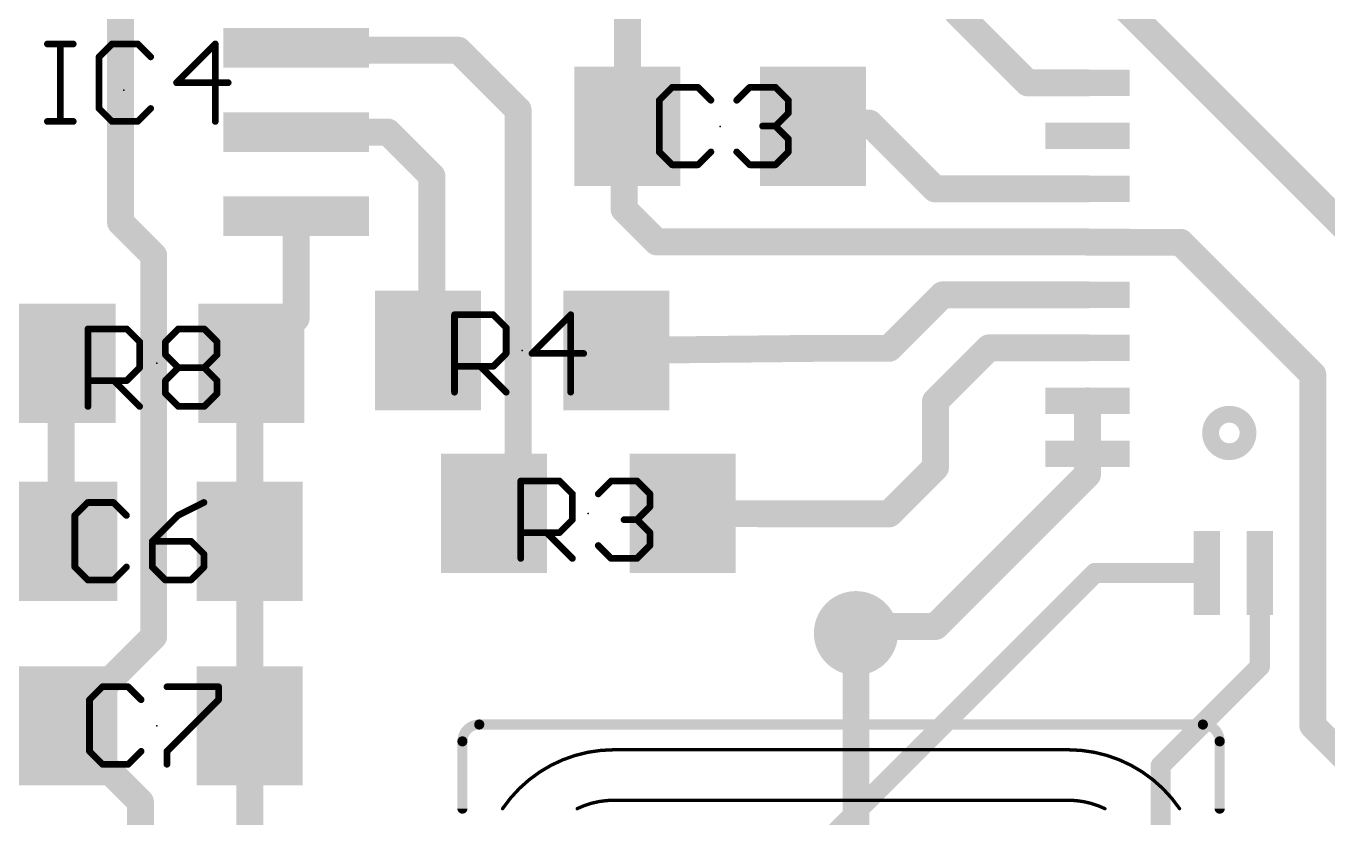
# Model space of a CAD drawing. Extents: x 1.3 to 95.4, y 0 to 60.
# Drawn here: x 17.27 to 36.92, y 12.81 to 24.77 of the extents above; entities that cross this region are included whole.
import ezdxf

# ---------------------------------------------------------------- set-up
doc = ezdxf.new("R2010")
doc.units = 0
for name, color, linetype in [('1', 12, 'CONTINUOUS'), ('16', 132, 'CONTINUOUS'), ('18', 110, 'CONTINUOUS'), ('21', 253, 'CONTINUOUS'), ('23', 53, 'CONTINUOUS'), ('25', 253, 'CONTINUOUS')]:
    doc.layers.add(name, color=color, linetype=linetype)

# ---------------------------------------------------------------- blocks, each defined once
blk = doc.blocks.new('RECT')
blk.add_solid([(-0.5, -0.5), (0.5, -0.5), (-0.5, 0.5), (0.5, 0.5)])
blk = doc.blocks.new('ROUNDV')
at = {"const_width": 0.5}
blk.add_lwpolyline([(0, -0.25, 1), (0, 0.25, 1), (0, -0.25)], format="xyb", dxfattribs=at)

msp = doc.modelspace()

# ---------------------------------------------------------------- linework, layer by layer
at = {"layer": '1'}
for points, const_width in [([(37.4, 21.5), (32.957, 25.943)], 0.4064), ([(18.7, 21.8), (18.7, 25.7)], 0.4064), ([(26.35, 23.25), (26.35, 25.728)], 0.4064), ([(31.3, 25), (32.3925, 23.9075)], 0.4064), ([(21.385, 24.4), (21.35, 24.435)], 0.4064), ([(23.8, 24.4), (21.385, 24.4)], 0.4064), ([(24.7, 23.5), (23.8, 24.4)], 0.4064), ([(32.3925, 23.9075), (33.295, 23.9075)], 0.4064), ([(24.7, 17.7695), (24.7, 23.5)], 0.4064), ([(26.3, 23.2), (26.35, 23.25)], 0.4064), ([(26.3, 22), (26.3, 23.2)], 0.4064), ([(29.15, 23.25), (29.2, 23.3)], 0.4064), ([(29.2, 23.3), (30, 23.3)], 0.4064), ([(30, 23.3), (30.9925, 22.3075)], 0.4064), ([(22.735, 23.165), (21.35, 23.165)], 0.4064), ([(23.4, 22.5), (22.735, 23.165)], 0.4064), ([(23.4, 19.9295), (23.4, 22.5)], 0.4064), ([(30.9925, 22.3075), (33.295, 22.3075)], 0.4064), ([(21.35, 20.353), (21.35, 21.895)], 0.4064), ([(26.7925, 21.5075), (26.3, 22)], 0.4064), ([(19.2, 21.3), (18.7, 21.8)], 0.4064), ([(33.295, 21.5075), (26.7925, 21.5075)], 0.4064), ([(33.3025, 21.5), (33.295, 21.5075)], 0.4064), ([(34.7, 21.5), (33.3025, 21.5)], 0.4064), ([(36.695, 19.505), (34.7, 21.5)], 0.4064), ([(19.2, 15.55), (19.2, 21.3)], 0.4064), ([(30.3, 19.9), (31.1075, 20.7075)], 0.4064), ([(31.1075, 20.7075), (33.295, 20.7075)], 0.4064), ([(20.672, 19.675), (21.35, 20.353)], 0.4064), ([(23.338, 19.8675), (23.4, 19.9295)], 0.4064), ([(26.182, 19.8675), (29.2145, 19.9)], 0.4064), ([(29.2145, 19.9), (30.3, 19.9)], 0.4064), ([(31, 19.1), (31.8075, 19.9075)], 0.4064), ([(31.8075, 19.9075), (33.295, 19.9075)], 0.4064), ([(14.1, 19.7), (17.803, 19.7)], 0.4064), ([(17.803, 19.7), (17.803, 17.032)], 0.4064), ([(17.803, 19.7), (17.828, 19.675)], 0.4064), ([(20.672, 19.675), (20.647, 19.7)], 0.4064), ([(20.65, 19.653), (20.672, 19.675)], 0.4064), ([(20.65, 16.985), (20.65, 19.653)], 0.4064), ([(20.672, 19.675), (20.747, 19.6)], 0.4064), ([(36.695, 16.5075), (36.695, 19.505)], 0.4064), ([(31, 18.1), (31, 19.1)], 0.4064), ([(33.295, 18.3075), (33.295, 19.1075)], 0.4064), ([(33.295, 17.995), (33.295, 18.3075)], 0.4064), ([(30.3, 17.4), (31, 18.1)], 0.4064), ([(31, 15.7), (33.295, 17.995)], 0.4064), ([(24.338, 17.4075), (24.7, 17.7695)], 0.4064), ([(27.182, 17.4075), (29.1895, 17.4)], 0.4064), ([(29.1895, 17.4), (30.3, 17.4)], 0.4064), ([(17.803, 17.032), (17.85, 16.985)], 0.4064), ([(17.85, 16.985), (17.828, 17.007)], 0.4064), ([(20.65, 14.2), (20.65, 16.985)], 0.4064), ([(36.695, 14.205), (36.695, 16.5075)], 0.4064), ([(28.4, 11.5), (33.4075, 16.5075)], 0.3048), ([(33.4075, 16.5075), (35.095, 16.5075)], 0.3048), ([(35.895, 15.095), (35.895, 16.5075)], 0.3048), ([(17.85, 14.2), (19.2, 15.55)], 0.4064), ([(29.8, 15.6), (29.9, 15.7)], 0.4064), ([(29.9, 15.7), (31, 15.7)], 0.4064), ([(34.4, 13.6), (35.895, 15.095)], 0.3048), ([(17.85, 14.2), (17.5, 13.85)], 0.4064), ([(19, 13.05), (17.85, 14.2)], 0.4064), ([(20.65, 8.15), (20.65, 14.2)], 0.4064), ([(38.2, 12.7), (36.695, 14.205)], 0.4064), ([(34.4, 11.8085), (34.4, 13.6)], 0.3048), ([(19, 8), (19, 13.05)], 0.4064)]:
    msp.add_lwpolyline(points, dxfattribs=dict(at, const_width=const_width))
for points, const_width in [([(21.4218, 24.5068, 1), (21.2782, 24.3632)], 0.2032), ([(21.385, 24.5016, 1), (21.385, 24.2984)], 0.2032), ([(21.3132, 24.3282, 1), (21.4568, 24.4718)], 0.2032), ([(23.8718, 24.4718, 1), (23.7282, 24.3282)], 0.2032), ([(23.8, 24.2984, 1), (23.8, 24.5016)], 0.2032), ([(32.3925, 24.0091, 1), (32.3925, 23.8059)], 0.2032), ([(32.3207, 23.8357, 1), (32.4643, 23.9793)], 0.2032), ([(33.295, 23.8059, 1), (33.295, 24.0091)], 0.2032), ([(24.8016, 23.5, 1), (24.5984, 23.5)], 0.2032), ([(24.6282, 23.4282, 1), (24.7718, 23.5718)], 0.2032), ([(26.4016, 23.2, 1), (26.1984, 23.2)], 0.2032), ([(26.4218, 23.1782, 1), (26.2782, 23.3218)], 0.2032), ([(29.0782, 23.3218, 1), (29.2218, 23.1782)], 0.2032), ([(29.2, 23.4016, 1), (29.2, 23.1984)], 0.2032), ([(29.2718, 23.2282, 1), (29.1282, 23.3718)], 0.2032), ([(30.0718, 23.3718, 1), (29.9282, 23.2282)], 0.2032), ([(30, 23.1984, 1), (30, 23.4016)], 0.2032), ([(21.35, 23.2666, 1), (21.35, 23.0634)], 0.2032), ([(22.8068, 23.2368, 1), (22.6632, 23.0932)], 0.2032), ([(22.735, 23.0634, 1), (22.735, 23.2666)], 0.2032), ([(26.2282, 23.2718, 1), (26.3718, 23.1282)], 0.2032), ([(26.2484, 23.25, 1), (26.4516, 23.25)], 0.2032), ([(23.5016, 22.5, 1), (23.2984, 22.5)], 0.2032), ([(23.3282, 22.4282, 1), (23.4718, 22.5718)], 0.2032), ([(30.9925, 22.4091, 1), (30.9925, 22.2059)], 0.2032), ([(30.9207, 22.2357, 1), (31.0643, 22.3793)], 0.2032), ([(33.295, 22.2059, 1), (33.295, 22.4091)], 0.2032), ([(21.4516, 21.895, 1), (21.2484, 21.895)], 0.2032), ([(26.1984, 22, 1), (26.4016, 22)], 0.2032), ([(26.3718, 22.0718, 1), (26.2282, 21.9282)], 0.2032), ([(18.5984, 21.8, 1), (18.8016, 21.8)], 0.2032), ([(18.7718, 21.8718, 1), (18.6282, 21.7282)], 0.2032), ([(26.7925, 21.6091, 1), (26.7925, 21.4059)], 0.2032), ([(26.7207, 21.4357, 1), (26.8643, 21.5793)], 0.2032), ([(33.3668, 21.5793, 1), (33.2232, 21.4357)], 0.2032), ([(33.3025, 21.6016, 1), (33.3025, 21.3984)], 0.2032), ([(33.2307, 21.4282, 1), (33.3743, 21.5718)], 0.2032), ([(33.295, 21.4059, 1), (33.295, 21.6091)], 0.2032), ([(34.7718, 21.5718, 1), (34.6282, 21.4282)], 0.2032), ([(34.7, 21.3984, 1), (34.7, 21.6016)], 0.2032), ([(19.3016, 21.3, 1), (19.0984, 21.3)], 0.2032), ([(19.1282, 21.2282, 1), (19.2718, 21.3718)], 0.2032), ([(31.1075, 20.8091, 1), (31.1075, 20.6059)], 0.2032), ([(31.1793, 20.6357, 1), (31.0357, 20.7793)], 0.2032), ([(33.295, 20.6059, 1), (33.295, 20.8091)], 0.2032), ([(21.2484, 20.353, 1), (21.4516, 20.353)], 0.2032), ([(21.4218, 20.2812, 1), (21.2782, 20.4248)], 0.2032), ([(23.4718, 19.8577, 1), (23.3282, 20.0013)], 0.2032), ([(26.1809, 19.9691, 1), (26.1831, 19.7659)], 0.2032), ([(29.2145, 20.0016, 1), (29.2145, 19.7984)], 0.2032), ([(29.2156, 19.7984, 1), (29.2134, 20.0016)], 0.2032), ([(30.2282, 19.9718, 1), (30.3718, 19.8282)], 0.2032), ([(30.3, 19.7984, 1), (30.3, 20.0016)], 0.2032), ([(31.8075, 20.0091, 1), (31.8075, 19.8059)], 0.2032), ([(31.8793, 19.8357, 1), (31.7357, 19.9793)], 0.2032), ([(33.295, 19.8059, 1), (33.295, 20.0091)], 0.2032), ([(17.9046, 19.7, 1), (17.7014, 19.7)], 0.2032), ([(17.8748, 19.7718, 1), (17.7312, 19.6282)], 0.2032), ([(17.7562, 19.6032, 1), (17.8998, 19.7468)], 0.2032), ([(17.803, 19.5984, 1), (17.803, 19.8016)], 0.2032), ([(20.7188, 19.7718, 1), (20.5752, 19.6282)], 0.2032), ([(20.7516, 19.653, 1), (20.5484, 19.653)], 0.2032), ([(20.7438, 19.7468, 1), (20.6002, 19.6032)], 0.2032), ([(20.6002, 19.7468, 1), (20.7438, 19.6032)], 0.2032), ([(20.7438, 19.6032, 1), (20.6002, 19.7468)], 0.2032), ([(20.6002, 19.6032, 1), (20.7438, 19.7468)], 0.2032), ([(23.2662, 19.9393, 1), (23.4098, 19.7957)], 0.2032), ([(23.2984, 19.9295, 1), (23.5016, 19.9295)], 0.2032), ([(20.5782, 19.7248, 1), (20.7218, 19.5812)], 0.2032), ([(20.6752, 19.5282, 1), (20.8188, 19.6718)], 0.2032), ([(36.7966, 19.505, 1), (36.5934, 19.505)], 0.2032), ([(36.6232, 19.4332, 1), (36.7668, 19.5768)], 0.2032), ([(31.1016, 19.1, 1), (30.8984, 19.1)], 0.2032), ([(30.9282, 19.1718, 1), (31.0718, 19.0282)], 0.2032), ([(33.3966, 19.1075, 1), (33.1934, 19.1075)], 0.2032), ([(33.3966, 18.3075, 1), (33.1934, 18.3075)], 0.2032), ([(31.0718, 18.0282, 1), (30.9282, 18.1718)], 0.2032), ([(33.1934, 18.3075, 1), (33.3966, 18.3075)], 0.2032), ([(30.8984, 18.1, 1), (31.1016, 18.1)], 0.2032), ([(33.1934, 17.995, 1), (33.3966, 17.995)], 0.2032), ([(33.3668, 17.9232, 1), (33.2232, 18.0668)], 0.2032), ([(24.7718, 17.6977, 1), (24.6282, 17.8413)], 0.2032), ([(24.5984, 17.7695, 1), (24.8016, 17.7695)], 0.2032), ([(24.2662, 17.4793, 1), (24.4098, 17.3357)], 0.2032), ([(27.1824, 17.5091, 1), (27.1816, 17.3059)], 0.2032), ([(29.1895, 17.5016, 1), (29.1895, 17.2984)], 0.2032), ([(29.1891, 17.2984, 1), (29.1899, 17.5016)], 0.2032), ([(30.2282, 17.4718, 1), (30.3718, 17.3282)], 0.2032), ([(30.3, 17.2984, 1), (30.3, 17.5016)], 0.2032), ([(17.7014, 17.032, 1), (17.9046, 17.032)], 0.2032), ([(17.8748, 17.1038, 1), (17.7312, 16.9602)], 0.2032), ([(17.8998, 17.0788, 1), (17.7562, 16.9352)], 0.2032), ([(17.7782, 16.9132, 1), (17.9218, 17.0568)], 0.2032), ([(17.7782, 16.9132, 1), (17.9218, 17.0568)], 0.2032), ([(20.7516, 16.985, 1), (20.5484, 16.985)], 0.2032), ([(20.5484, 16.985, 1), (20.7516, 16.985)], 0.2032), ([(36.7966, 16.5075, 1), (36.5934, 16.5075)], 0.2032), ([(33.4075, 16.5837, 1), (33.4075, 16.4313)], 0.1524), ([(33.4614, 16.4536, 1), (33.3536, 16.5614)], 0.1524), ([(35.095, 16.4313, 1), (35.095, 16.5837)], 0.1524), ([(35.9712, 16.5075, 1), (35.8188, 16.5075)], 0.1524), ([(36.5934, 16.5075, 1), (36.7966, 16.5075)], 0.2032), ([(19.2718, 15.4782, 1), (19.1282, 15.6218)], 0.2032), ([(29.7282, 15.6718, 1), (29.8718, 15.5282)], 0.2032), ([(29.9, 15.8016, 1), (29.9, 15.5984)], 0.2032), ([(29.9718, 15.6282, 1), (29.8282, 15.7718)], 0.2032), ([(30.9282, 15.7718, 1), (31.0718, 15.6282)], 0.2032), ([(31, 15.5984, 1), (31, 15.8016)], 0.2032), ([(19.0984, 15.55, 1), (19.3016, 15.55)], 0.2032), ([(35.8188, 15.095, 1), (35.9712, 15.095)], 0.1524), ([(35.9489, 15.0411, 1), (35.8411, 15.1489)], 0.1524), ([(17.9218, 14.2718, 1), (17.7782, 14.1282)], 0.2032), ([(17.7782, 14.2718, 1), (17.9218, 14.1282)], 0.2032), ([(17.9218, 14.1282, 1), (17.7782, 14.2718)], 0.2032), ([(20.7516, 14.2, 1), (20.5484, 14.2)], 0.2032), ([(36.7668, 14.2768, 1), (36.6232, 14.1332)], 0.2032), ([(20.5484, 14.2, 1), (20.7516, 14.2)], 0.2032), ([(36.5934, 14.205, 1), (36.7966, 14.205)], 0.2032), ([(17.4282, 13.9218, 1), (17.5718, 13.7782)], 0.2032), ([(34.4762, 13.6, 1), (34.3238, 13.6)], 0.1524), ([(34.3461, 13.6539, 1), (34.4539, 13.5461)], 0.1524), ([(19.1016, 13.05, 1), (18.8984, 13.05)], 0.2032), ([(18.9282, 12.9782, 1), (19.0718, 13.1218)], 0.2032)]:
    msp.add_lwpolyline(points, format="xyb", dxfattribs=dict(at, const_width=const_width))
at = {"layer": '16', "const_width": 0.4064}
msp.add_lwpolyline([(29.8, 11.2), (29.8, 15.6)], dxfattribs=at)
at = {"layer": '16', "const_width": 0.2032}
msp.add_lwpolyline([(29.9016, 15.6, 1), (29.6984, 15.6)], format="xyb", dxfattribs=at)
at = {"layer": '21'}
for points, const_width in [([(35.435, 18.3398, 1), (35.435, 18.9052, 1), (35.435, 18.3398)], 0.254), ([(24.114, 14.2205, 0.4142), (23.86, 13.9665)], 0.1524), ([(24.114, 14.2586, 1), (24.114, 14.1824)], 0.0762), ([(24.114, 14.1824, 1), (24.114, 14.2586)], 0.0762), ([(35.29, 13.9665, 0.4142), (35.036, 14.2205)], 0.1524), ([(35.036, 14.2586, 1), (35.036, 14.1824)], 0.0762), ([(35.036, 14.1824, 1), (35.036, 14.2586)], 0.0762), ([(23.8981, 13.9665, 1), (23.8219, 13.9665)], 0.0762), ([(23.8219, 13.9665, 1), (23.8981, 13.9665)], 0.0762), ([(35.3281, 13.9665, 1), (35.2519, 13.9665)], 0.0762), ([(35.2519, 13.9665, 1), (35.3281, 13.9665)], 0.0762), ([(26.146, 13.8396, 0.2483), (24.4659, 12.9505)], 0.0508), ([(26.146, 13.8522, 1), (26.146, 13.8268)], 0.0254), ([(26.146, 13.8269, 1), (26.146, 13.8523)], 0.0254), ([(34.6841, 12.9505, 0.2483), (33.004, 13.8395)], 0.0508), ([(33.004, 13.8522, 1), (33.004, 13.8268)], 0.0254), ([(33.004, 13.8268, 1), (33.004, 13.8522)], 0.0254), ([(23.8219, 12.9505, 1), (23.8981, 12.9505)], 0.0762), ([(24.4554, 12.9576, 1), (24.4764, 12.9434)], 0.0254), ([(26.146, 13.0775, 0.1132), (25.5924, 12.9505)], 0.0508), ([(25.5869, 12.9619, 1), (25.5979, 12.9391)], 0.0254), ([(26.146, 13.0902, 1), (26.146, 13.0648)], 0.0254), ([(26.146, 13.0648, 1), (26.146, 13.0902)], 0.0254), ([(33.5576, 12.9505, 0.1132), (33.004, 13.0775)], 0.0508), ([(33.004, 13.0902, 1), (33.004, 13.0648)], 0.0254), ([(33.004, 13.0648, 1), (33.004, 13.0902)], 0.0254), ([(33.5521, 12.9391, 1), (33.5631, 12.9619)], 0.0254), ([(34.6736, 12.9434, 1), (34.6946, 12.9576)], 0.0254), ([(35.2519, 12.9505, 1), (35.3281, 12.9505)], 0.0762)]:
    msp.add_lwpolyline(points, format="xyb", dxfattribs=dict(at, const_width=const_width))
for points, const_width in [([(35.036, 14.2205), (24.114, 14.2205)], 0.1524), ([(23.86, 12.9505), (23.86, 13.9665)], 0.1524), ([(35.29, 12.9505), (35.29, 13.9665)], 0.1524), ([(26.146, 13.8395), (33.004, 13.8395)], 0.0508), ([(26.146, 13.0775), (33.004, 13.0775)], 0.0508)]:
    msp.add_lwpolyline(points, dxfattribs=dict(at, const_width=const_width))
at = {"layer": '23'}
for p in [(18.75, 23.8), (27.75, 23.25), (24.76, 19.8675), (19.25, 19.675), (25.76, 17.4075), (19.25, 16.985), (19.25, 14.2)]:
    msp.add_point(p, dxfattribs=at)
at = {"layer": '25', "const_width": 0.1016}
for points in [[(17.5958, 24.4952), (17.9856, 24.4952)], [(17.7907, 23.3258), (17.7907, 24.4952)], [(18.5703, 24.4952), (18.3754, 24.3003)], [(18.9601, 24.4952), (18.5703, 24.4952)], [(19.155, 24.3003), (18.9601, 24.4952)], [(20.1295, 24.4952), (19.5448, 23.9105)], [(20.1295, 23.3258), (20.1295, 24.4952)], [(18.3754, 24.3003), (18.3754, 23.5207)], [(19.5448, 23.9105), (20.3244, 23.9105)], [(27.0257, 23.8402), (26.8308, 23.6453)], [(27.4155, 23.8402), (27.0257, 23.8402)], [(27.6104, 23.6453), (27.4155, 23.8402)], [(28.0002, 23.6453), (28.1951, 23.8402)], [(28.1951, 23.8402), (28.5849, 23.8402)], [(28.5849, 23.8402), (28.7798, 23.6453)], [(26.8308, 23.6453), (26.8308, 22.8657)], [(28.7798, 23.6453), (28.7798, 23.4504)], [(18.3754, 23.5207), (18.5703, 23.3258)], [(18.9601, 23.3258), (19.155, 23.5207)], [(28.7798, 23.4504), (28.5849, 23.2555)], [(17.5958, 23.3258), (17.9856, 23.3258)], [(18.5703, 23.3258), (18.9601, 23.3258)], [(28.5849, 23.2555), (28.39, 23.2555)], [(28.5849, 23.2555), (28.7798, 23.0606)], [(28.7798, 23.0606), (28.7798, 22.8657)], [(26.8308, 22.8657), (27.0257, 22.6708)], [(27.4155, 22.6708), (27.6104, 22.8657)], [(28.1951, 22.6708), (28.0002, 22.8657)], [(28.7798, 22.8657), (28.5849, 22.6708)], [(27.0257, 22.6708), (27.4155, 22.6708)], [(28.5849, 22.6708), (28.1951, 22.6708)], [(23.7408, 19.2383), (23.7408, 20.4077)], [(23.7408, 20.4077), (24.3255, 20.4077)], [(24.3255, 20.4077), (24.5204, 20.2128)], [(25.4949, 20.4077), (24.9102, 19.823)], [(25.4949, 19.2383), (25.4949, 20.4077)], [(18.2083, 19.0233), (18.2083, 20.1927)], [(18.2083, 20.1927), (18.793, 20.1927)], [(18.793, 20.1927), (18.9879, 19.9978)], [(19.3777, 19.9978), (19.5726, 20.1927)], [(19.5726, 20.1927), (19.9624, 20.1927)], [(19.9624, 20.1927), (20.1573, 19.9978)], [(24.5204, 20.2128), (24.5204, 19.823)], [(18.9879, 19.9978), (18.9879, 19.608)], [(19.3777, 19.8029), (19.3777, 19.9978)], [(20.1573, 19.9978), (20.1573, 19.8029)], [(19.5726, 19.608), (19.3777, 19.8029)], [(20.1573, 19.8029), (19.9624, 19.608)], [(24.5204, 19.823), (24.3255, 19.6281)], [(24.9102, 19.823), (25.6898, 19.823)], [(18.9879, 19.608), (18.793, 19.4131)], [(19.3777, 19.4131), (19.5726, 19.608)], [(19.5726, 19.608), (19.9624, 19.608)], [(19.9624, 19.608), (20.1573, 19.4131)], [(24.3255, 19.6281), (23.7408, 19.6281)], [(24.1306, 19.6281), (24.5204, 19.2383)], [(18.793, 19.4131), (18.2083, 19.4131)], [(18.5981, 19.4131), (18.9879, 19.0233)], [(19.3777, 19.2182), (19.3777, 19.4131)], [(20.1573, 19.4131), (20.1573, 19.2182)], [(19.5726, 19.0233), (19.3777, 19.2182)], [(20.1573, 19.2182), (19.9624, 19.0233)], [(19.9624, 19.0233), (19.5726, 19.0233)], [(24.7408, 16.7283), (24.7408, 17.8977)], [(24.7408, 17.8977), (25.3255, 17.8977)], [(25.3255, 17.8977), (25.5204, 17.7028)], [(25.9102, 17.7028), (26.1051, 17.8977)], [(26.1051, 17.8977), (26.4949, 17.8977)], [(26.4949, 17.8977), (26.6898, 17.7028)], [(25.5204, 17.7028), (25.5204, 17.313)], [(26.6898, 17.7028), (26.6898, 17.5079)], [(18.2044, 17.5727), (18.0095, 17.3778)], [(18.5942, 17.5727), (18.2044, 17.5727)], [(18.7891, 17.3778), (18.5942, 17.5727)], [(19.9585, 17.5727), (19.5687, 17.3778)], [(26.6898, 17.5079), (26.4949, 17.313)], [(18.0095, 17.3778), (18.0095, 16.5982)], [(19.5687, 17.3778), (19.1789, 16.988)], [(25.5204, 17.313), (25.3255, 17.1181)], [(26.4949, 17.313), (26.3, 17.313)], [(26.4949, 17.313), (26.6898, 17.1181)], [(25.3255, 17.1181), (24.7408, 17.1181)], [(25.1306, 17.1181), (25.5204, 16.7283)], [(26.6898, 17.1181), (26.6898, 16.9232)], [(19.1789, 16.988), (19.1789, 16.5982)], [(19.7636, 16.988), (19.1789, 16.988)], [(19.9585, 16.7931), (19.7636, 16.988)], [(26.1051, 16.7283), (25.9102, 16.9232)], [(26.6898, 16.9232), (26.4949, 16.7283)], [(19.9585, 16.5982), (19.9585, 16.7931)], [(26.4949, 16.7283), (26.1051, 16.7283)], [(18.0095, 16.5982), (18.2044, 16.4033)], [(18.5942, 16.4033), (18.7891, 16.5982)], [(19.1789, 16.5982), (19.3738, 16.4033)], [(19.7636, 16.4033), (19.9585, 16.5982)], [(18.2044, 16.4033), (18.5942, 16.4033)], [(19.3738, 16.4033), (19.7636, 16.4033)], [(18.4257, 14.7902), (18.2308, 14.5953)], [(18.8155, 14.7902), (18.4257, 14.7902)], [(19.0104, 14.5953), (18.8155, 14.7902)], [(19.4002, 14.7902), (20.1798, 14.7902)], [(20.1798, 14.7902), (20.1798, 14.5953)], [(18.2308, 14.5953), (18.2308, 13.8157)], [(20.1798, 14.5953), (19.4002, 13.8157)], [(18.2308, 13.8157), (18.4257, 13.6208)], [(18.8155, 13.6208), (19.0104, 13.8157)], [(19.4002, 13.8157), (19.4002, 13.6208)], [(18.4257, 13.6208), (18.8155, 13.6208)]]:
    msp.add_lwpolyline(points, dxfattribs=at)
at = {"layer": '25', "const_width": 0.0508}
for points in [[(17.5958, 24.5206, 1), (17.5958, 24.4698)], [(17.8161, 24.4952, 1), (17.7653, 24.4952)], [(17.9856, 24.4698, 1), (17.9856, 24.5206)], [(18.5703, 24.5206, 1), (18.5703, 24.4698)], [(18.5883, 24.4772, 1), (18.5523, 24.5132)], [(18.9781, 24.5132, 1), (18.9421, 24.4772)], [(18.9601, 24.4698, 1), (18.9601, 24.5206)], [(20.1549, 24.4952, 1), (20.1041, 24.4952)], [(20.1475, 24.4772, 1), (20.1115, 24.5132)], [(18.3574, 24.3183, 1), (18.3934, 24.2823)], [(18.4008, 24.3003, 1), (18.35, 24.3003)], [(19.137, 24.2823, 1), (19.173, 24.3183)], [(19.5268, 23.9285, 1), (19.5628, 23.8925)], [(19.5448, 23.9359, 1), (19.5448, 23.8851)], [(20.3244, 23.8851, 1), (20.3244, 23.9359)], [(27.0257, 23.8656, 1), (27.0257, 23.8148)], [(27.0437, 23.8222, 1), (27.0077, 23.8582)], [(27.4335, 23.8582, 1), (27.3975, 23.8222)], [(27.4155, 23.8148, 1), (27.4155, 23.8656)], [(28.1951, 23.8656, 1), (28.1951, 23.8148)], [(28.2131, 23.8222, 1), (28.1771, 23.8582)], [(28.6029, 23.8582, 1), (28.5669, 23.8222)], [(28.5849, 23.8148, 1), (28.5849, 23.8656)], [(26.8128, 23.6633, 1), (26.8488, 23.6273)], [(26.8562, 23.6453, 1), (26.8054, 23.6453)], [(27.5924, 23.6273, 1), (27.6284, 23.6633)], [(27.9822, 23.6633, 1), (28.0182, 23.6273)], [(28.8052, 23.6453, 1), (28.7544, 23.6453)], [(28.7618, 23.6273, 1), (28.7978, 23.6633)], [(18.3934, 23.5387, 1), (18.3574, 23.5027)], [(18.35, 23.5207, 1), (18.4008, 23.5207)], [(19.173, 23.5027, 1), (19.137, 23.5387)], [(28.7544, 23.4504, 1), (28.8052, 23.4504)], [(28.7978, 23.4324, 1), (28.7618, 23.4684)], [(17.5958, 23.3512, 1), (17.5958, 23.3004)], [(17.7653, 23.3258, 1), (17.8161, 23.3258)], [(17.9856, 23.3004, 1), (17.9856, 23.3512)], [(18.5703, 23.3512, 1), (18.5703, 23.3004)], [(18.5523, 23.3078, 1), (18.5883, 23.3438)], [(18.9421, 23.3438, 1), (18.9781, 23.3078)], [(18.9601, 23.3004, 1), (18.9601, 23.3512)], [(20.1041, 23.3258, 1), (20.1549, 23.3258)], [(28.39, 23.2809, 1), (28.39, 23.2301)], [(28.6029, 23.2735, 1), (28.5669, 23.2375)], [(28.5669, 23.2735, 1), (28.6029, 23.2375)], [(28.5849, 23.2301, 1), (28.5849, 23.2809)], [(28.8052, 23.0606, 1), (28.7544, 23.0606)], [(28.7618, 23.0426, 1), (28.7978, 23.0786)], [(26.8488, 22.8837, 1), (26.8128, 22.8477)], [(26.8054, 22.8657, 1), (26.8562, 22.8657)], [(27.6284, 22.8477, 1), (27.5924, 22.8837)], [(28.0182, 22.8837, 1), (27.9822, 22.8477)], [(28.7544, 22.8657, 1), (28.8052, 22.8657)], [(28.7978, 22.8477, 1), (28.7618, 22.8837)], [(27.0257, 22.6962, 1), (27.0257, 22.6454)], [(27.0077, 22.6528, 1), (27.0437, 22.6888)], [(27.3975, 22.6888, 1), (27.4335, 22.6528)], [(27.4155, 22.6454, 1), (27.4155, 22.6962)], [(28.1951, 22.6962, 1), (28.1951, 22.6454)], [(28.1771, 22.6528, 1), (28.2131, 22.6888)], [(28.5669, 22.6888, 1), (28.6029, 22.6528)], [(28.5849, 22.6454, 1), (28.5849, 22.6962)], [(23.7662, 20.4077, 1), (23.7154, 20.4077)], [(23.7408, 20.4331, 1), (23.7408, 20.3823)], [(24.3435, 20.4257, 1), (24.3075, 20.3897)], [(24.3255, 20.3823, 1), (24.3255, 20.4331)], [(25.5203, 20.4077, 1), (25.4695, 20.4077)], [(25.5129, 20.3897, 1), (25.4769, 20.4257)], [(18.2337, 20.1927, 1), (18.1829, 20.1927)], [(18.2083, 20.2181, 1), (18.2083, 20.1673)], [(18.811, 20.2107, 1), (18.775, 20.1747)], [(18.793, 20.1673, 1), (18.793, 20.2181)], [(19.5726, 20.2181, 1), (19.5726, 20.1673)], [(19.5906, 20.1747, 1), (19.5546, 20.2107)], [(19.9804, 20.2107, 1), (19.9444, 20.1747)], [(19.9624, 20.1673, 1), (19.9624, 20.2181)], [(24.5458, 20.2128, 1), (24.495, 20.2128)], [(24.5024, 20.1948, 1), (24.5384, 20.2308)], [(19.0133, 19.9978, 1), (18.9625, 19.9978)], [(19.4031, 19.9978, 1), (19.3523, 19.9978)], [(20.1827, 19.9978, 1), (20.1319, 19.9978)], [(18.9699, 19.9798, 1), (19.0059, 20.0158)], [(19.3597, 20.0158, 1), (19.3957, 19.9798)], [(19.3957, 19.8209, 1), (19.3597, 19.7849)], [(20.1393, 19.9798, 1), (20.1753, 20.0158)], [(20.1753, 19.7849, 1), (20.1393, 19.8209)], [(24.495, 19.823, 1), (24.5458, 19.823)], [(24.5384, 19.805, 1), (24.5024, 19.841)], [(24.8922, 19.841, 1), (24.9282, 19.805)], [(24.9102, 19.8484, 1), (24.9102, 19.7976)], [(25.6898, 19.7976, 1), (25.6898, 19.8484)], [(19.0059, 19.59, 1), (18.9699, 19.626)], [(19.3523, 19.8029, 1), (19.4031, 19.8029)], [(19.5726, 19.6334, 1), (19.5726, 19.5826)], [(19.5906, 19.59, 1), (19.5546, 19.626)], [(19.5546, 19.59, 1), (19.5906, 19.626)], [(19.9804, 19.626, 1), (19.9444, 19.59)], [(19.9444, 19.626, 1), (19.9804, 19.59)], [(19.9624, 19.5826, 1), (19.9624, 19.6334)], [(20.1319, 19.8029, 1), (20.1827, 19.8029)], [(23.7408, 19.6535, 1), (23.7408, 19.6027)], [(24.1486, 19.6461, 1), (24.1126, 19.6101)], [(24.3075, 19.6461, 1), (24.3435, 19.6101)], [(24.3255, 19.6027, 1), (24.3255, 19.6535)], [(18.2083, 19.4385, 1), (18.2083, 19.3877)], [(18.6161, 19.4311, 1), (18.5801, 19.3951)], [(18.775, 19.4311, 1), (18.811, 19.3951)], [(18.793, 19.3877, 1), (18.793, 19.4385)], [(18.9625, 19.608, 1), (19.0133, 19.608)], [(19.3597, 19.4311, 1), (19.3957, 19.3951)], [(19.4031, 19.4131, 1), (19.3523, 19.4131)], [(20.1827, 19.4131, 1), (20.1319, 19.4131)], [(20.1393, 19.3951, 1), (20.1753, 19.4311)], [(19.3957, 19.2362, 1), (19.3597, 19.2002)], [(20.1753, 19.2002, 1), (20.1393, 19.2362)], [(23.7154, 19.2383, 1), (23.7662, 19.2383)], [(24.5024, 19.2203, 1), (24.5384, 19.2563)], [(25.4695, 19.2383, 1), (25.5203, 19.2383)], [(18.9699, 19.0053, 1), (19.0059, 19.0413)], [(19.3523, 19.2182, 1), (19.4031, 19.2182)], [(19.5726, 19.0487, 1), (19.5726, 18.9979)], [(19.5546, 19.0053, 1), (19.5906, 19.0413)], [(19.9444, 19.0413, 1), (19.9804, 19.0053)], [(19.9624, 18.9979, 1), (19.9624, 19.0487)], [(20.1319, 19.2182, 1), (20.1827, 19.2182)], [(18.1829, 19.0233, 1), (18.2337, 19.0233)], [(24.7662, 17.8977, 1), (24.7154, 17.8977)], [(24.7408, 17.9231, 1), (24.7408, 17.8723)], [(25.3435, 17.9157, 1), (25.3075, 17.8797)], [(25.3255, 17.8723, 1), (25.3255, 17.9231)], [(26.1051, 17.9231, 1), (26.1051, 17.8723)], [(26.1231, 17.8797, 1), (26.0871, 17.9157)], [(26.5129, 17.9157, 1), (26.4769, 17.8797)], [(26.4949, 17.8723, 1), (26.4949, 17.9231)], [(25.5458, 17.7028, 1), (25.495, 17.7028)], [(25.5024, 17.6848, 1), (25.5384, 17.7208)], [(25.8922, 17.7208, 1), (25.9282, 17.6848)], [(26.7152, 17.7028, 1), (26.6644, 17.7028)], [(26.6718, 17.6848, 1), (26.7078, 17.7208)], [(18.2044, 17.5981, 1), (18.2044, 17.5473)], [(18.2224, 17.5547, 1), (18.1864, 17.5907)], [(18.6122, 17.5907, 1), (18.5762, 17.5547)], [(18.5942, 17.5473, 1), (18.5942, 17.5981)], [(19.9699, 17.55, 1), (19.9471, 17.5954)], [(26.6644, 17.5079, 1), (26.7152, 17.5079)], [(26.7078, 17.4899, 1), (26.6718, 17.5259)], [(17.9915, 17.3958, 1), (18.0275, 17.3598)], [(18.0349, 17.3778, 1), (17.9841, 17.3778)], [(18.7711, 17.3598, 1), (18.8071, 17.3958)], [(19.5573, 17.4005, 1), (19.5801, 17.3551)], [(19.5867, 17.3598, 1), (19.5507, 17.3958)], [(25.495, 17.313, 1), (25.5458, 17.313)], [(25.5384, 17.295, 1), (25.5024, 17.331)], [(26.3, 17.3384, 1), (26.3, 17.2876)], [(26.5129, 17.331, 1), (26.4769, 17.295)], [(26.4769, 17.331, 1), (26.5129, 17.295)], [(26.4949, 17.2876, 1), (26.4949, 17.3384)], [(24.7408, 17.1435, 1), (24.7408, 17.0927)], [(25.1486, 17.1361, 1), (25.1126, 17.1001)], [(25.3075, 17.1361, 1), (25.3435, 17.1001)], [(25.3255, 17.0927, 1), (25.3255, 17.1435)], [(26.7152, 17.1181, 1), (26.6644, 17.1181)], [(26.6718, 17.1001, 1), (26.7078, 17.1361)], [(19.1609, 17.006, 1), (19.1969, 16.97)], [(19.2043, 16.988, 1), (19.1535, 16.988)], [(19.1789, 17.0134, 1), (19.1789, 16.9626)], [(19.7816, 17.006, 1), (19.7456, 16.97)], [(19.7636, 16.9626, 1), (19.7636, 17.0134)], [(25.9282, 16.9412, 1), (25.8922, 16.9052)], [(26.6644, 16.9232, 1), (26.7152, 16.9232)], [(26.7078, 16.9052, 1), (26.6718, 16.9412)], [(19.9839, 16.7931, 1), (19.9331, 16.7931)], [(19.9405, 16.7751, 1), (19.9765, 16.8111)], [(24.7154, 16.7283, 1), (24.7662, 16.7283)], [(25.5024, 16.7103, 1), (25.5384, 16.7463)], [(26.1051, 16.7537, 1), (26.1051, 16.7029)], [(26.0871, 16.7103, 1), (26.1231, 16.7463)], [(26.4769, 16.7463, 1), (26.5129, 16.7103)], [(26.4949, 16.7029, 1), (26.4949, 16.7537)], [(18.0275, 16.6162, 1), (17.9915, 16.5802)], [(17.9841, 16.5982, 1), (18.0349, 16.5982)], [(18.8071, 16.5802, 1), (18.7711, 16.6162)], [(19.1969, 16.6162, 1), (19.1609, 16.5802)], [(19.1535, 16.5982, 1), (19.2043, 16.5982)], [(19.9331, 16.5982, 1), (19.9839, 16.5982)], [(19.9765, 16.5802, 1), (19.9405, 16.6162)], [(18.2044, 16.4287, 1), (18.2044, 16.3779)], [(18.1864, 16.3853, 1), (18.2224, 16.4213)], [(18.5762, 16.4213, 1), (18.6122, 16.3853)], [(18.5942, 16.3779, 1), (18.5942, 16.4287)], [(19.3738, 16.4287, 1), (19.3738, 16.3779)], [(19.3558, 16.3853, 1), (19.3918, 16.4213)], [(19.7456, 16.4213, 1), (19.7816, 16.3853)], [(19.7636, 16.3779, 1), (19.7636, 16.4287)], [(18.4257, 14.8156, 1), (18.4257, 14.7648)], [(18.4437, 14.7722, 1), (18.4077, 14.8082)], [(18.8335, 14.8082, 1), (18.7975, 14.7722)], [(18.8155, 14.7648, 1), (18.8155, 14.8156)], [(19.4002, 14.8156, 1), (19.4002, 14.7648)], [(20.2052, 14.7902, 1), (20.1544, 14.7902)], [(20.1798, 14.7648, 1), (20.1798, 14.8156)], [(18.2128, 14.6133, 1), (18.2488, 14.5773)], [(18.2562, 14.5953, 1), (18.2054, 14.5953)], [(18.9924, 14.5773, 1), (19.0284, 14.6133)], [(20.1544, 14.5953, 1), (20.2052, 14.5953)], [(20.1978, 14.5773, 1), (20.1618, 14.6133)], [(18.2488, 13.8337, 1), (18.2128, 13.7977)], [(18.2054, 13.8157, 1), (18.2562, 13.8157)], [(19.0284, 13.7977, 1), (18.9924, 13.8337)], [(19.3822, 13.8337, 1), (19.4182, 13.7977)], [(19.4256, 13.8157, 1), (19.3748, 13.8157)], [(18.4257, 13.6462, 1), (18.4257, 13.5954)], [(18.4077, 13.6028, 1), (18.4437, 13.6388)], [(18.7975, 13.6388, 1), (18.8335, 13.6028)], [(18.8155, 13.5954, 1), (18.8155, 13.6462)], [(19.3748, 13.6208, 1), (19.4256, 13.6208)]]:
    msp.add_lwpolyline(points, format="xyb", dxfattribs=at)

# ---------------------------------------------------------------- block references
at = {"layer": '1'}
for p, xscale, yscale, rotation in [((21.35, 24.435), 0.6, 2.2, 270), ((33.295, 23.9075), 1.27, 0.4, 180), ((21.35, 23.165), 0.6, 2.2, 270), ((33.295, 23.1075), 1.27, 0.4, 180), ((33.295, 22.3075), 1.27, 0.4, 180), ((21.35, 21.895), 0.6, 2.2, 270), ((33.295, 21.5075), 1.27, 0.4, 180), ((33.295, 20.7075), 1.27, 0.4, 180), ((17.828, 19.675), 1.6, 1.803, 180), ((20.672, 19.675), 1.6, 1.803, 180), ((33.295, 19.9075), 1.27, 0.4, 180), ((33.295, 19.1075), 1.27, 0.4, 180), ((33.295, 18.3075), 1.27, 0.4, 180), ((35.095, 16.5075), 1.27, 0.4, 270), ((35.895, 16.5075), 1.27, 0.4, 270), ((36.695, 16.5075), 1.27, 0.4, 270)]:
    msp.add_blockref('RECT', p, dxfattribs=dict(at, xscale=xscale, yscale=yscale, rotation=rotation))
at = {"layer": '1', "xscale": 1.6}
for p, yscale in [((26.35, 23.25), 1.8), ((29.15, 23.25), 1.8), ((23.338, 19.8675), 1.803), ((26.182, 19.8675), 1.803), ((24.338, 17.4075), 1.803), ((27.182, 17.4075), 1.803), ((17.85, 16.985), 1.8), ((20.65, 16.985), 1.8), ((17.85, 14.2), 1.8), ((20.65, 14.2), 1.8)]:
    msp.add_blockref('RECT', p, dxfattribs=dict(at, yscale=yscale))
at = {"layer": '18', "xscale": 1.27, "yscale": 1.27}
msp.add_blockref('ROUNDV', (29.8, 15.6), dxfattribs=at)
msp.add_blockref('ROUNDV', (29.8, 15.6), dxfattribs=at)

doc.saveas('drawing.dxf')
